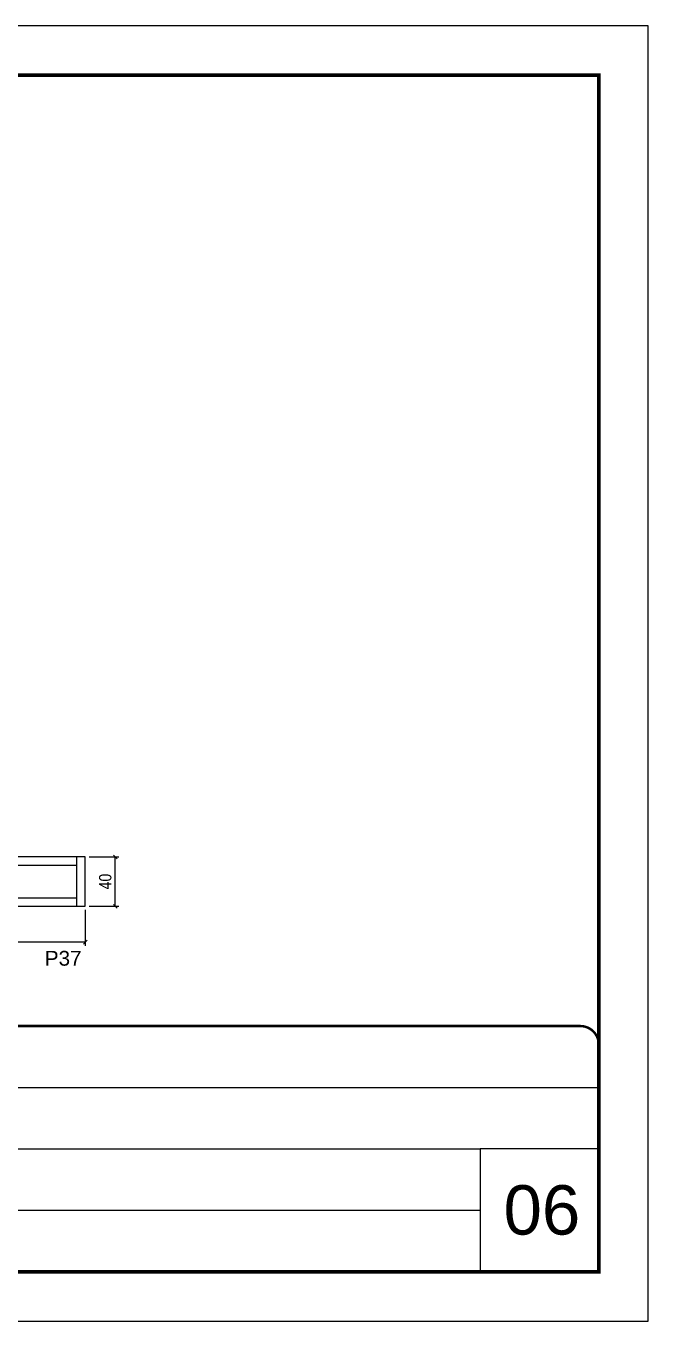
# Model space of a CAD drawing. Extents: x 2954 to 9234, y 774 to 9864.
# Drawn here: x 5533 to 6037, y 7666 to 8716 of the extents above; entities that cross this region are included whole.
import ezdxf

# ---------------------------------------------------------------- set-up
doc = ezdxf.new("R2010")
doc.units = 0
doc.linetypes.add('CONTINUO', pattern=[0])
doc.linetypes.add('DASHED', pattern=[0.75, 0.5, -0.25])
for name, color, linetype in [('5', 5, 'Continuous'), ('Painéis', 200, 'Continuous'), ('SARR_2.2x7', 40, 'Continuous')]:
    doc.layers.add(name, color=color, linetype=linetype)
for name, color, linetype, lineweight in [('CARIMBO', 255, 'Continuous', 9), ('Escoras', 2, 'Continuous', 25), ('Folhas', 255, 'Continuous', 9), ('SARRAFO DE PRESSAO', 251, 'DASHED', 9)]:
    doc.layers.add(name, color=color, linetype=linetype, lineweight=lineweight)
doc.styles.add('ARIAL', font='arial.ttf')
doc.styles.add('COTA TECNICA-50', font='techl___.ttf', dxfattribs={"height": 10})
doc.styles.get("Standard").update_dxf_attribs({"font": 'arial.ttf'})
doc.dimstyles.new('COTA PAINEL-50', dxfattribs={"dimtxt": 10, "dimasz": 3, "dimexe": 3, "dimexo": 3, "dimgap": 3, "dimtad": 1, "dimdec": 1, "dimzin": 12, "dimdsep": 46, "dimtxsty": 'COTA TECNICA-50', "dimblk1": 'OBLIQUE', "dimblk2": 'OBLIQUE', "dimsah": 1, "dimcen": 0.9, "dimclrd": 4, "dimclre": 4, "dimclrt": 240, "dimadec": 1, "dimazin": 3, "dimtfac": 1, "dimtdec": 1, "dimtmove": 0, "dimatfit": 3, "dimfxl": 1, "dimtolj": 1, "dimtzin": 12, "dimarcsym": 0})

# ---------------------------------------------------------------- blocks, each defined once
blk = doc.blocks.new('9999999999')
at = {"color": 30, "linetype": 'CONTINUO'}
for p, q in [((98564.6, 34379.6), (99584, 34379.6)), ((98564.6, 34329.8), (99488, 34329.8)), ((99584, 34329.8), (99488, 34329.8)), ((99488, 34329.8), (99488, 34230.2)), ((98564.6, 34280), (99488, 34280))]:
    blk.add_line(p, q, dxfattribs=at)
at = {"color": 30, "linetype": 'CONTINUO', "const_width": 2}
blk.add_lwpolyline([(99584, 34230.2), (99584, 34414.4, 0.414214), (99569, 34429.4), (98229, 34429.4, 0.414214), (98214, 34414.4), (98214, 34245.2, 0.414214), (98229, 34230.2), (99584, 34230.2)], format="xyb", dxfattribs=at)
at = {"layer": 'Folhas'}
blk.add_lwpolyline([(98139, 34190.2), (99624, 34190.2), (99624, 35240.2), (98139, 35240.2)], close=True, dxfattribs=at)
at = {"layer": 'Folhas', "color": 30, "const_width": 3}
blk.add_lwpolyline([(98214, 34230.2), (99584, 34230.2), (99584, 35200.2), (98214, 35200.2)], close=True, dxfattribs=at)
blk = doc.blocks.new('_Oblique')
at = {"color": 0, "linetype": 'ByBlock', "lineweight": -2}
blk.add_line((-0.5, -0.5), (0.5, 0.5), dxfattribs=at)
blk = doc.blocks.new('*D257')
at = {"layer": 'Defpoints', "color": 0, "linetype": 'ByBlock', "transparency": 16777216}
for p in [(5581.2, 8042.1), (5605.5, 8042.1), (5581.2, 8002.1)]:
    blk.add_point(p, dxfattribs=at)
at = {"layer": 'Escoras', "color": 4, "linetype": 'ByBlock', "lineweight": -2, "transparency": 16777216}
for p, q in [((5584.2, 8042.1), (5608.5, 8042.1)), ((5605.5, 8002.1), (5605.5, 8042.1)), ((5584.2, 8002.1), (5608.5, 8002.1))]:
    blk.add_line(p, q, dxfattribs=at)
at = {"layer": 'Escoras', "color": 4, "linetype": 'ByBlock', "lineweight": -2, "transparency": 16777216, "xscale": 3, "yscale": 3, "zscale": 3}
for p, rotation in [((5605.5, 8042.1), 90), ((5605.5, 8002.1), 270)]:
    blk.add_blockref('_Oblique', p, dxfattribs=dict(at, rotation=rotation))
at = {"layer": 'Escoras', "color": 240, "linetype": 'ByBlock', "transparency": 16777216, "insert": (5597.4, 8022.1), "char_height": 10, "attachment_point": 5, "rotation": 90, "style": 'COTA TECNICA-50'}
blk.add_mtext('\\A1;40', dxfattribs=at)
blk = doc.blocks.new('*D305')
at = {"layer": 'Defpoints', "color": 0, "linetype": 'ByBlock', "transparency": 16777216}
for p in [(5354.6, 8002.1), (5581.2, 8002.1), (5354.6, 7973)]:
    blk.add_point(p, dxfattribs=at)
at = {"layer": 'Escoras', "color": 4, "linetype": 'ByBlock', "lineweight": -2, "transparency": 16777216}
for p, q in [((5354.6, 7999.1), (5354.6, 7970)), ((5581.2, 7999.1), (5581.2, 7970)), ((5581.2, 7973), (5354.6, 7973))]:
    blk.add_line(p, q, dxfattribs=at)
at = {"layer": 'Escoras', "color": 4, "linetype": 'ByBlock', "lineweight": -2, "transparency": 16777216, "xscale": 3, "yscale": 3, "zscale": 3, "rotation": 180}
blk.add_blockref('_Oblique', (5354.6, 7973), dxfattribs=at)
at = {"layer": 'Escoras', "color": 4, "linetype": 'ByBlock', "lineweight": -2, "transparency": 16777216, "xscale": 3, "yscale": 3, "zscale": 3}
blk.add_blockref('_Oblique', (5581.2, 7973), dxfattribs=at)
at = {"layer": 'Escoras', "color": 240, "linetype": 'ByBlock', "transparency": 16777216, "insert": (5467.9, 7981.1), "char_height": 10, "attachment_point": 5, "style": 'COTA TECNICA-50'}
blk.add_mtext('\\A1;226.5', dxfattribs=at)

msp = doc.modelspace()

# ---------------------------------------------------------------- linework, layer by layer
at = {"layer": 'Painéis', "linetype": 'Continuous'}
msp.add_lwpolyline([(5581.16, 8042.06), (5354.64, 8042.06), (5354.64, 8002.06), (5581.16, 8002.06)], close=True, dxfattribs=at)
at = {"layer": 'SARR_2.2x7', "linetype": 'Continuous'}
for p, q in [((5574.12, 8035.06), (5361.64, 8035.06)), ((5574.12, 8042.06), (5574.12, 8002.06)), ((5361.6, 8009.06), (5574.12, 8009.06))]:
    msp.add_line(p, q, dxfattribs=at)

# ---------------------------------------------------------------- block references
at = {"layer": 'SARRAFO DE PRESSAO', "color": 6, "linetype": 'ByBlock'}
msp.add_blockref('9999999999', (-93586.62, -26524.41), dxfattribs=at)

# ---------------------------------------------------------------- texts
at = {"layer": '5', "linetype": 'Continuous'}
msp.add_text('P37', height=12, rotation=0.00004, dxfattribs=at).set_placement((5548.36, 7953.93))
at = {"layer": 'CARIMBO', "style": 'ARIAL'}
msp.add_text('06', height=40, dxfattribs=at).set_placement((5920.22, 7735.94))

# ---------------------------------------------------------------- dimensions: what is measured, and where the dimension line sits
at = {"layer": 'Escoras', "linetype": 'ByBlock'}
dim = msp.add_aligned_dim(p1=(5581.16, 8002.06), p2=(5581.16, 8042.06), distance=-24.36, dimstyle='COTA PAINEL-50', override={"dimarcsym": 1}, dxfattribs=at)
dim.commit()
dim.dimension.update_dxf_attribs({"geometry": '*D257', "text_midpoint": (5597.42, 8022.06)})
dim = msp.add_linear_dim(base=(5354.64, 7972.97), p1=(5581.16, 8002.06), p2=(5354.64, 8002.06), angle=180, dimstyle='COTA PAINEL-50', override={"dimarcsym": 1}, dxfattribs=at)
dim.commit()
dim.dimension.update_dxf_attribs({"geometry": '*D305', "text_midpoint": (5467.9, 7981.08)})

doc.saveas('drawing.dxf')
